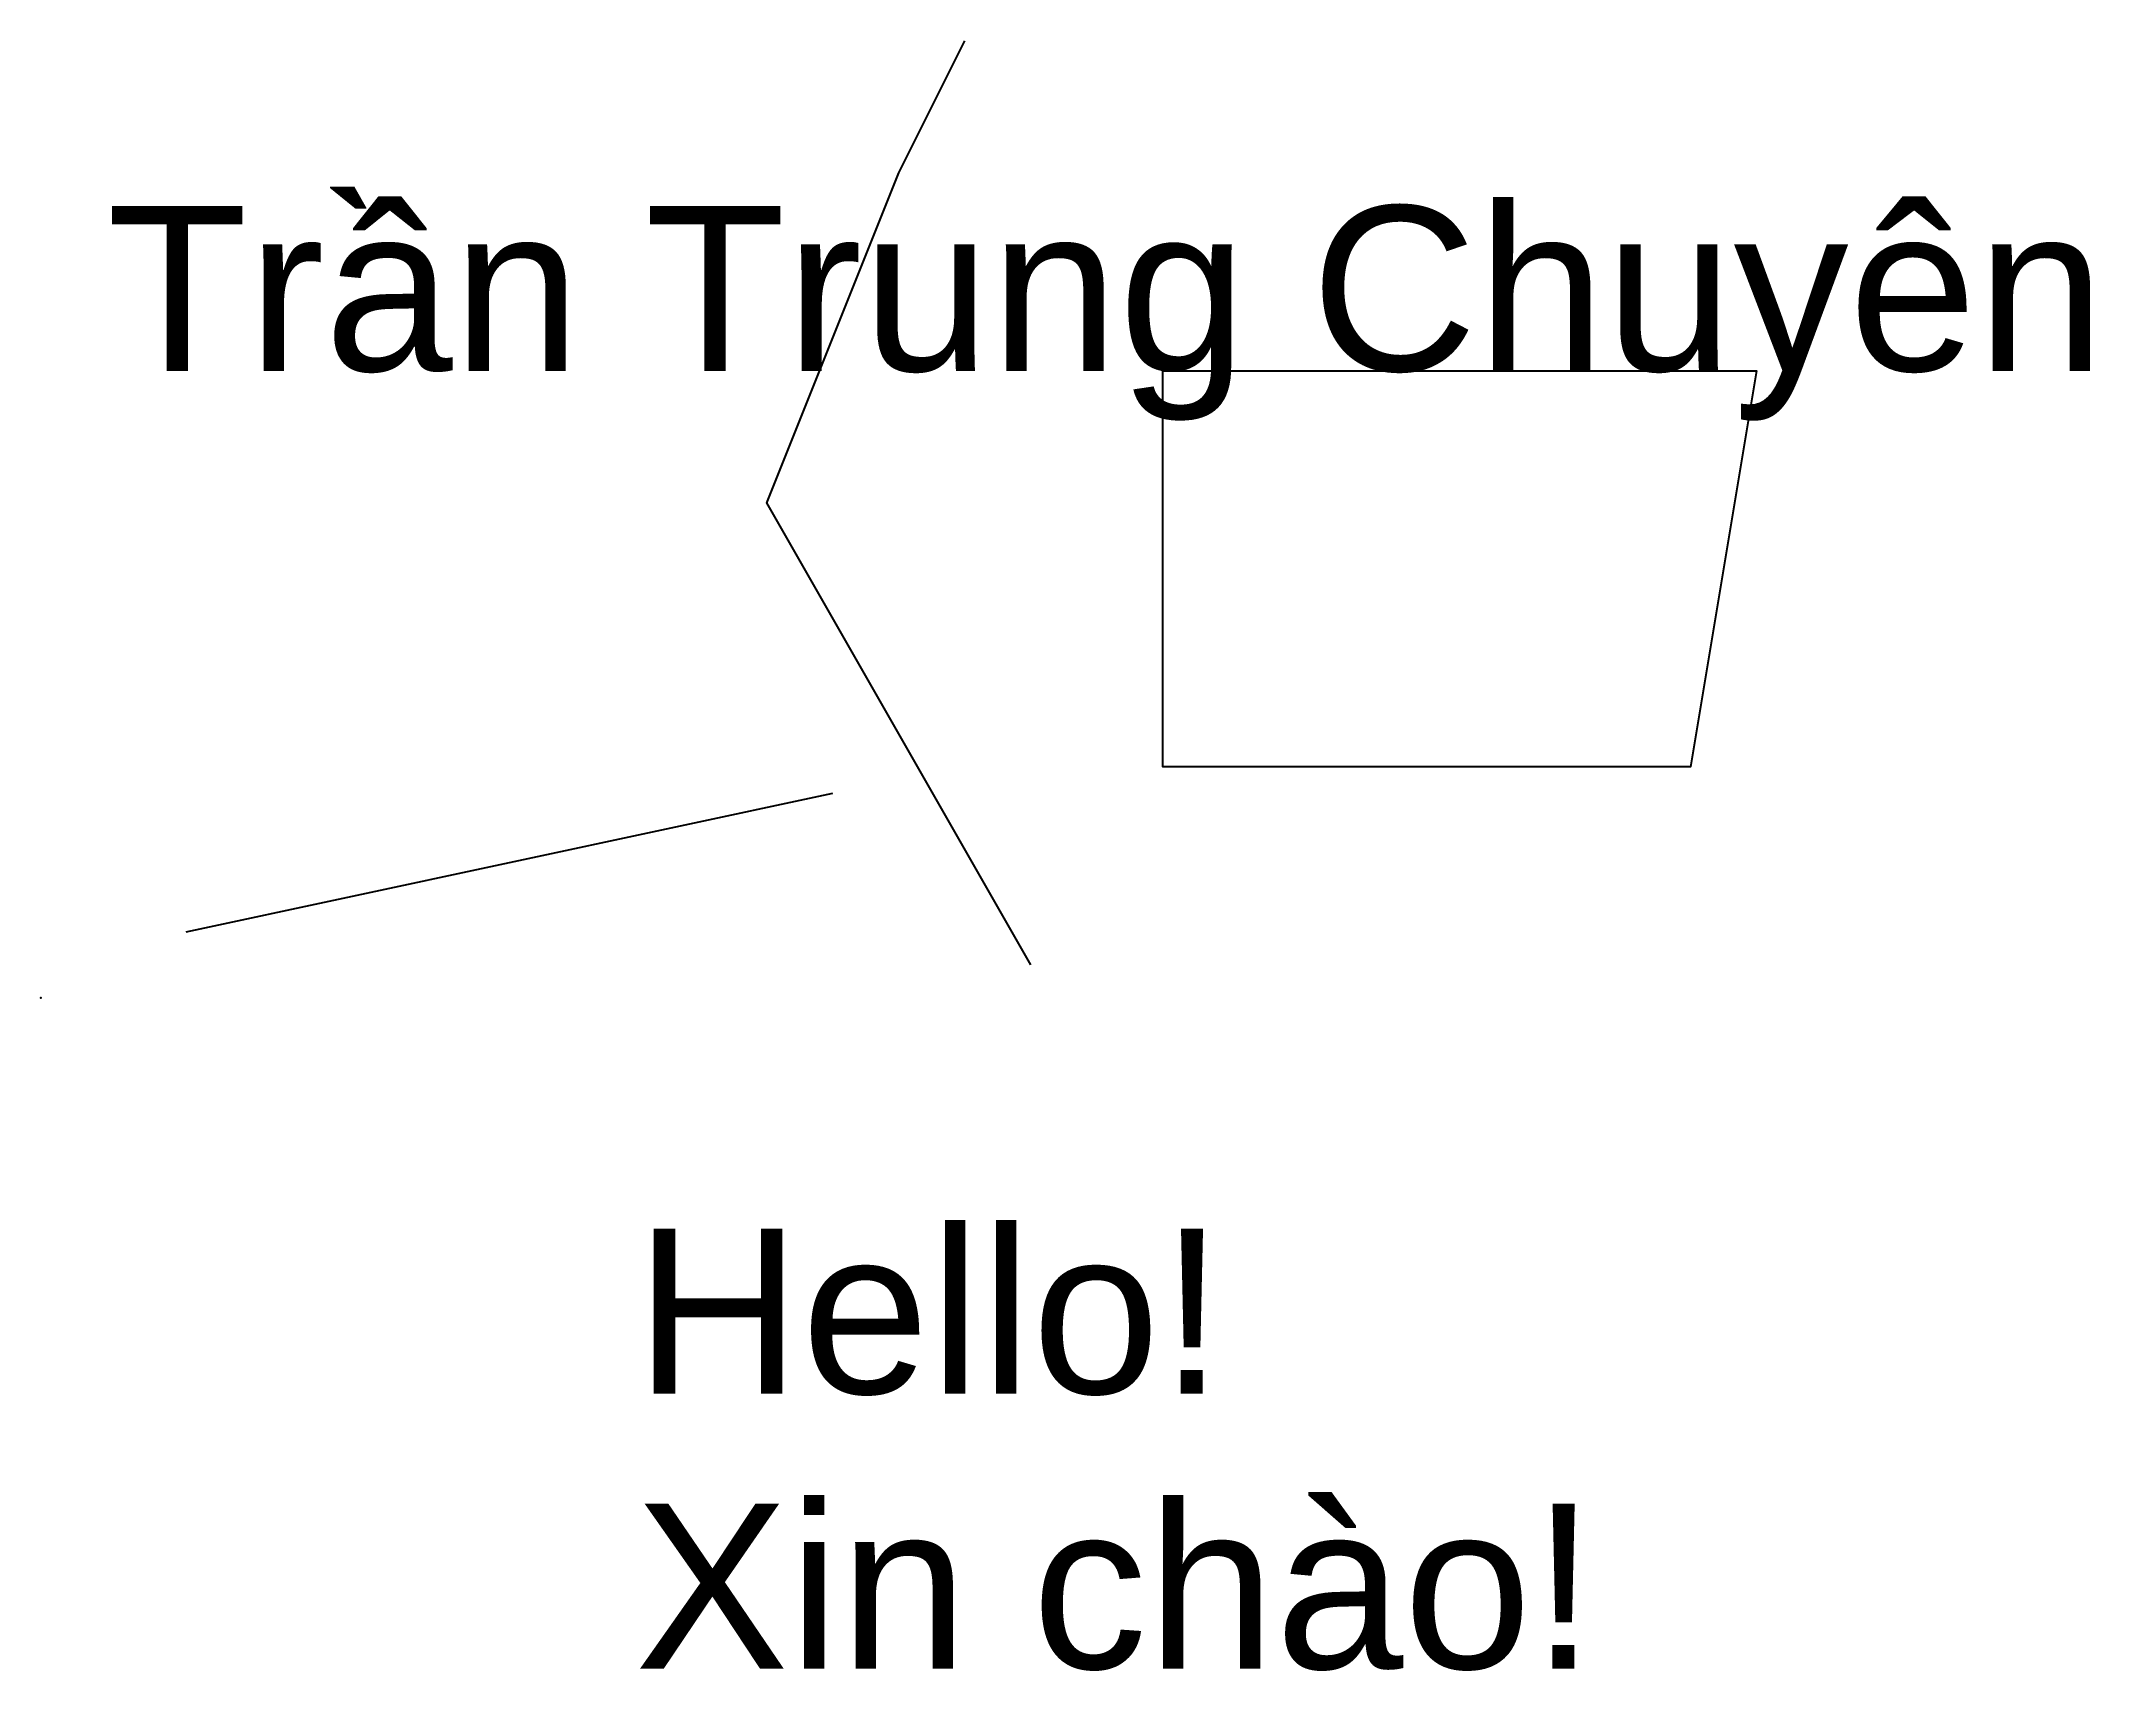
# Model space of a CAD drawing. Header units: inches. Extents: x 10 to 41.1, y 0.3 to 25.
import ezdxf

# ---------------------------------------------------------------- set-up
doc = ezdxf.new("R2010")
doc.units = ezdxf.units.IN
doc.header["$MEASUREMENT"] = 0
doc.styles.get("Standard").update_dxf_attribs({"font": 'arial.ttf'})

msp = doc.modelspace()

# ---------------------------------------------------------------- linework, layer by layer
msp.add_line((12.2, 11.5), (22, 13.6))
msp.add_lwpolyline([(25, 11), (21, 18), (23, 23), (24, 25)])
msp.add_lwpolyline([(27, 20), (36, 20), (35, 14), (27, 14)], close=True)
msp.add_point((10, 10.5))

# ---------------------------------------------------------------- texts
msp.add_text('Trần Trung Chuyên', height=2.5).set_placement((11, 20))
at = {"insert": (19, 7), "char_height": 2.5, "width": 20, "attachment_point": 1}
msp.add_mtext('{\\fArial|b0|i0|c163|p34;Hello!\\PXin chào!}', dxfattribs=at)

doc.saveas('drawing.dxf')
